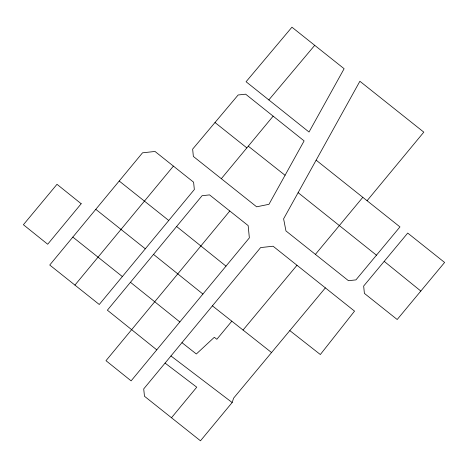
<?xml version="1.0" encoding="UTF-8"?>
<svg xmlns="http://www.w3.org/2000/svg" width="468" height="468" viewBox="0 0 468 468"><rect width="100%" height="100%" fill="white"/><g stroke="black" fill="none" stroke-linecap="round" stroke-linejoin="round"><path stroke-width="0.7" d="M289.821 330.601L320.334 354.528L354.545 311.126L273.096 246.226L260.618 247.578L143.717 388.896L144.466 396.256L200.474 440.809L232.157 402.527L233.62 398.122L325.371 287.867M285.059 175.284L304.118 140.891L245.647 94.185L238.136 94.986L192.652 149.111L193.354 156.441L256.651 206.815L268.965 204.3L285.059 175.284L248.274 146.168M316.152 160.167L399.959 226.91L355.932 279.887L348.455 280.695L285.96 230.935L283.608 218.837L359.88 81.257L423.809 132.146L367.07 200.725M72.838 237.083L49.743 265.023L99.257 304.493L194.337 189.534L193.606 182.198L155.007 151.462L142.524 152.82L72.838 237.083L122.347 276.553M74.933 285.088L173.406 166.105M156.768 349.848L107.377 310.19L202.077 195.712L209.547 194.887L248.163 225.605L249.356 237.873L131.122 380.864L105.984 360.682L229.794 211.009M231.824 321.177L216.842 339.282L214.326 337.282L196.338 353.989L181.988 342.675M171.475 417.76L196.747 387.194L165.075 363.092M221.317 178.7L273.142 116.152M420.82 291.055L397.186 319.509L364.391 293.389L363.659 286.047L407.722 233.076L444.6 262.449L420.82 291.055L384.193 261.36M243.05 330.045L296.987 265.257M315.397 254.381L362.811 197.32M268.843 99.918L314.718 45.332L344.12 68.72L309.026 132.029L246.074 81.742L291.944 27.191L314.718 45.332M170.966 355.967L232.157 402.527M212.408 305.85L271.534 352.539M215.005 122.522L246.852 147.894M298.128 192.664L376.465 255.2M119.2 181.011L168.743 220.486M145.32 248.8L95.788 209.336M202.913 294.05L153.539 254.411M176.623 226.506L225.997 266.14M130.473 282.303L179.852 321.943M81.192 203.738L47.695 244.237L23.4 224.728L57.002 184.31L81.192 203.738"/></g></svg>
